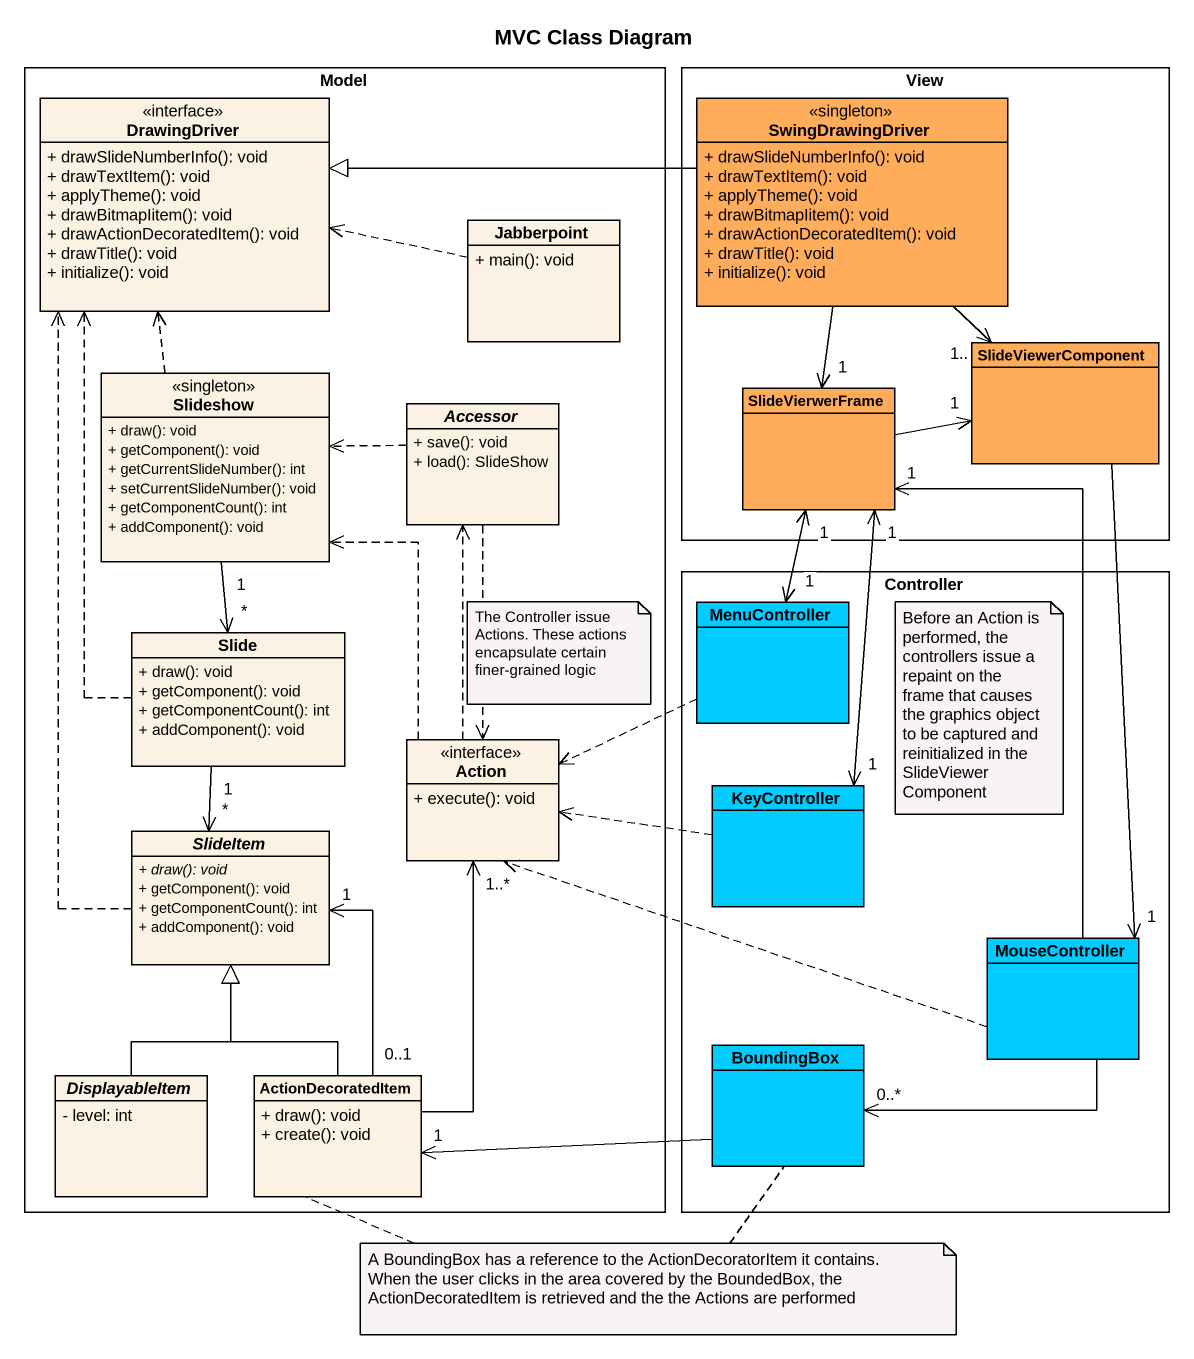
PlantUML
@startuml
title MVC Class Diagram
hide circle
hide empty members
skinparam classAttributeIconSize 0
rectangle Model {
  class DrawingDriver <<interface>> {
    + drawSlideNumberInfo(): void
    + drawTextItem(): void
    + applyTheme(): void
    + drawBitmapIitem(): void
    + drawActionDecoratedItem(): void
    + drawTitle(): void
    + initialize(): void
  }
  class Jabberpoint {
    + main(): void
  }
  class Slideshow <<singleton>> {
    + draw(): void
    + getComponent(): void
    + getCurrentSlideNumber(): int
    + setCurrentSlideNumber(): void
    + getComponentCount(): int
    + addComponent(): void
  }
  abstract class Accessor {
    + save(): void
    + load(): SlideShow
  }
  class Slide {
    + draw(): void
    + getComponent(): void
    + getComponentCount(): int
    + addComponent(): void
  }
  class "Action" as Action_ <<interface>> {
    + execute(): void
  }
  abstract class SlideItem {
    {abstract} + draw(): void
    + getComponent(): void
    + getComponentCount(): int
    + addComponent(): void
  }
  abstract class DisplayableItem {
    - level: int
  }
  class ActionDecoratedItem {
    + draw(): void
    + create(): void
  }
}
rectangle View {
  class SwingDrawingDriver <<singleton>> #FFAD5B {
    + drawSlideNumberInfo(): void
    + drawTextItem(): void
    + applyTheme(): void
    + drawBitmapIitem(): void
    + drawActionDecoratedItem(): void
    + drawTitle(): void
    + initialize(): void
  }
  class SlideViewerComponent #FFAD5B
  class SlideVierwerFrame #FFAD5B
}
rectangle Controller {
  class MenuController #00CCFF
  class KeyController #00CCFF
  class MouseController #00CCFF
  class BoundingBox #00CCFF
}
SwingDrawingDriver -left-|> DrawingDriver
SwingDrawingDriver --> "1.." SlideViewerComponent
SwingDrawingDriver --> "1" SlideVierwerFrame
Jabberpoint .left.> DrawingDriver
Slideshow .up.> DrawingDriver
Slideshow "1" --> "*" Slide
SlideViewerComponent --> "1" MouseController
Accessor .left.> Slideshow
Accessor ..> Action_
SlideVierwerFrame -right-> "1" SlideViewerComponent
Slide .up.> DrawingDriver
Slide "1" --> "*" SlideItem
MenuController "1" <-up-> "1" SlideVierwerFrame
MenuController .left.> Action_
Action_ .up.> Slideshow
Action_ .up.> Accessor
KeyController "1" <-up-> "1" SlideVierwerFrame
KeyController .left.> Action_
SlideItem .up.> DrawingDriver
MouseController -up-> "1" SlideVierwerFrame
MouseController .left.> Action_
MouseController -left-> "0..*" BoundingBox
BoundingBox -left-> "1" ActionDecoratedItem
DisplayableItem -up-|> SlideItem
ActionDecoratedItem -up-> "1..*" Action_
ActionDecoratedItem -up-|> SlideItem
ActionDecoratedItem "0..1" -up-> "1" SlideItem
note as N1
  The Controller issue Actions. These actions encapsulate certain finer-grained logic
end note
note as N2
  Before an Action is performed, the controllers issue a repaint on the frame that causes the graphics object to be captured and reinitialized in the SlideViewerComponent
end note
note as N3
  A BoundingBox has a reference to the ActionDecoratorItem it contains. When the user clicks in the area covered by the BoundedBox, the ActionDecoratedItem is retrieved and the the Actions are performed
end note
N3 .. BoundingBox
N3 .. ActionDecoratedItem
@enduml
